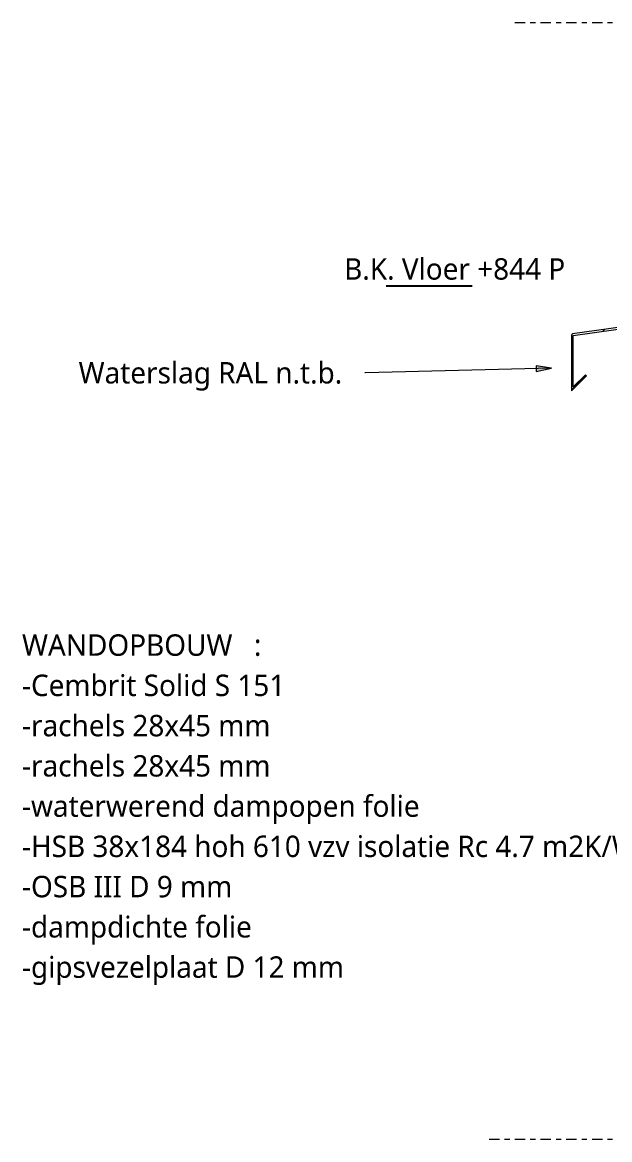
# Model space of a CAD drawing. Header units: millimetres. Extents: x 2927 to 18500, y -7154 to 6447.
# Drawn here: x 15655 to 15997, y -186 to 466 of the extents above; entities that cross this region are included whole.
import ezdxf

# ---------------------------------------------------------------- set-up
doc = ezdxf.new("R2010")
doc.units = ezdxf.units.MM
doc.linetypes.add('MV_center', pattern=[15, 6, -3, 3, -3])
for name, color, linetype, lineweight in [('A-DETL', 90, 'Continuous', 13), ('A-DETL-GENF', 92, 'Continuous', 18), ('G-ANNO-TEXT', 231, 'Continuous', 13)]:
    doc.layers.add(name, color=color, linetype=linetype, lineweight=lineweight)
doc.styles.add('Segoe UI_3', font='segoeui.ttf', dxfattribs={"height": 12.5})
doc.styles.add('Segoe UI_B', font='segoeui.ttf', dxfattribs={"height": 12.5})

# ---------------------------------------------------------------- blocks, each defined once
blk = doc.blocks.new('NLRS_00_DI_maskeer - Type 1-4234738-Details Domera')
at = {"layer": 'A-DETL-GENF', "linetype": 'MV_center'}
blk.add_line((-100, 0), (334.5, 0), dxfattribs=at)
blk = doc.blocks.new('NLRS_00_DI_maskeer - Type 1-4235191-Details Domera')
at = {"layer": 'A-DETL-GENF', "linetype": 'MV_center'}
blk.add_line((-100, 0), (507, 0), dxfattribs=at)

msp = doc.modelspace()

# ---------------------------------------------------------------- hatches: boundary and pattern name
at = {"layer": 'A-DETL-GENF', "lineweight": 13}
h = msp.add_hatch(dxfattribs=at)
h.set_pattern_fill('FP_332', color=253, style=0, pattern_type=2)
h.set_pattern_definition([(45, (0, 0), (-22.45064, 22.45064), []), (45, (7.937, 0), (0, 44.90128), []), (45, (-7.937, 0), (0, 44.90128), [])])
h.paths.add_polyline_path([(15975.26, 251.16), (15984.03, 259.93), (15983.33, 260.64), (15976.26, 253.57), (15976.26, 283.51), (16079.23, 297.98), (16080.23, 297.98), (16080.2, 328.24), (16080.1, 328.48), (16079.94, 328.69), (16079.73, 328.85), (16079.49, 328.95), (16079.23, 328.98), (16078.97, 328.95), (16078.73, 328.85), (16078.53, 328.69), (16078.37, 328.48), (16078.27, 328.24), (16078.23, 327.98), (16078.19, 299.58), (16078.08, 299.31), (16077.9, 299.07), (16077.67, 298.88), (16077.39, 298.76), (15975.83, 284.49), (15975.48, 284.21), (15975.28, 283.81), (15975.26, 283.58)])
at = {"layer": 'G-ANNO-TEXT'}
msp.add_hatch(color=7, dxfattribs=at).paths.add_polyline_path([(15963.6, 264.42), (15954.56, 265.78), (15954.64, 262.61)])

# ---------------------------------------------------------------- linework, layer by layer
at = {"layer": 'A-DETL', "lineweight": 25}
msp.add_line((15867.23, 312.48), (15917.23, 312.48), dxfattribs=at)
at = {"layer": 'A-DETL'}
for p, q in [((16077.39, 298.76), (15975.83, 284.49)), ((15976.26, 283.51), (16079.23, 297.98)), ((15975.26, 283.58), (15975.26, 251.16)), ((15976.26, 253.57), (15976.26, 283.51)), ((15975.26, 251.16), (15984.03, 259.93)), ((15983.33, 260.64), (15976.26, 253.57)), ((15984.03, 259.93), (15983.33, 260.64))]:
    msp.add_line(p, q, dxfattribs=at)
msp.add_arc((15976.26, 283.58), 1, 114.91194, 180, dxfattribs=at)
at = {"layer": 'G-ANNO-TEXT', "color": 250}
for p, q in [((15855.03, 261.77), (15854.68, 261.77)), ((15963.6, 264.42), (15855.03, 261.77)), ((15963.6, 264.42), (15954.56, 265.78)), ((15954.56, 265.78), (15954.64, 262.61)), ((15954.64, 262.61), (15963.6, 264.42))]:
    msp.add_line(p, q, dxfattribs=at)

# ---------------------------------------------------------------- block references
at = {"layer": 'A-DETL-GENF', "linetype": 'MV_center'}
msp.add_blockref('NLRS_00_DI_maskeer - Type 1-4234738-Details Domera', (16042.23, 466.23), dxfattribs=at)
at = {"layer": 'A-DETL-GENF', "linetype": 'MV_center', "rotation": 180}
msp.add_blockref('NLRS_00_DI_maskeer - Type 1-4235191-Details Domera', (16433.23, -185.66), dxfattribs=at)

# ---------------------------------------------------------------- texts
at = {"layer": 'G-ANNO-TEXT', "color": 7, "char_height": 12.5, "attachment_point": 1}
for s, insert, width, style in [('B.K. Vloer +844 P', (15842.66, 328.61), 161.9409, 'Segoe UI_3'), ('Waterslag RAL n.t.b.', (15687.73, 268.02), 187.194, 'Segoe UI_3'), ('WANDOPBOUW', (15654.73, 109.14), 163.9451, 'Segoe UI_B'), (':', (15790, 109.14), 4.4093, 'Segoe UI_3'), ('-Cembrit Solid S 151', (15654.73, 85.66), 194.0084, 'Segoe UI_3'), ('-rachels 28x45 mm', (15654.73, 62.17), 178.3755, 'Segoe UI_3'), ('-rachels 28x45 mm', (15654.73, 38.69), 178.3755, 'Segoe UI_3'), ('-waterwerend dampopen folie', (15654.73, 15.21), 284.5991, 'Segoe UI_3'), ('-HSB 38x184 hoh 610 vzv isolatie Rc 4.7 m2K/W', (15654.73, -8.27), 450.9492, 'Segoe UI_3'), ('-OSB III D 9 mm', (15654.73, -31.75), 151.9198, 'Segoe UI_3'), ('-dampdichte folie ', (15654.73, -55.23), 173.1645, 'Segoe UI_3'), ('-gipsvezelplaat D 12 mm', (15654.73, -78.72), 234.0927, 'Segoe UI_3')]:
    msp.add_mtext(s, dxfattribs=dict(at, insert=insert, width=width, style=style))

doc.saveas('drawing.dxf')
